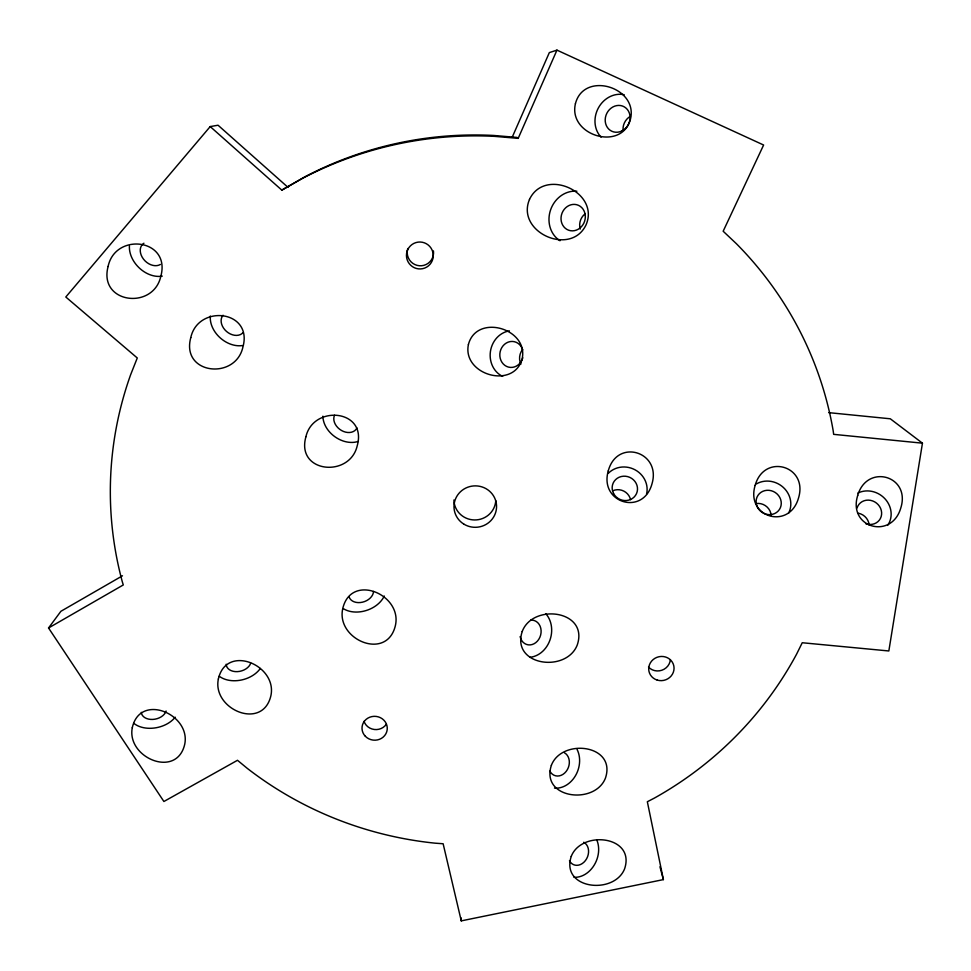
<?xml version="1.0" encoding="UTF-8"?>
<svg xmlns="http://www.w3.org/2000/svg" width="971" height="971" viewBox="0 0 971 971"><rect width="100%" height="100%" fill="white"/><g stroke="black" fill="none" stroke-linecap="round" stroke-linejoin="round"><path stroke-width="1.46" d="M828.688 412.639L890.31 418.792L922.45 443.177L888.841 650.971L802.252 642.741L796.633 654.078A363.967 354.597 -3.4 0 1 654.515 798.016L647.341 801.743L663.387 879.605L461.261 920.872L443.128 843.75L435.069 843.168A363.967 354.597 -3.4 0 1 247.229 768.328L237.494 760.293L163.893 801.5L48.55 627.982L60.894 611.293L122.48 575.791M512.348 136.935L549.331 52.604L556.953 50.128L763.619 145.019L723.164 231.232L736.467 243.782A363.967 354.597 -3.4 0 1 833.179 430.748L833.664 434.353L922.45 443.177M48.55 627.982L123.281 584.955L122.237 581.52A363.967 354.597 -3.4 0 1 130.66 374.66L137.275 357.983L65.797 297.005L210.209 126.582L281.821 190.122L302.345 178.446A363.967 354.597 -3.4 0 1 494.445 136.353L518.186 138.368L556.953 50.128M281.821 190.122L304.918 176.807A357.886 348.977 -3.4 0 1 493.681 135.454L517.009 137.433L518.186 138.368M210.209 126.582L218.05 125.223L288.059 187.403M659.952 866.763L663.387 879.605M461.225 917.971L461.261 920.872M433.454 250.906A13.266 13.169 65.1 0 1 419.241 265.738A13.266 13.169 65.1 0 1 407.796 248.515M495.768 500.575A20.937 20.403 -3.4 0 1 474.479 519.958A20.937 20.403 -3.4 0 1 453.918 499.98M520.905 364.137A12.744 11.506 -79.9 0 1 522.483 349.657M386.373 724.172A12.429 11.761 3.8 0 1 374.308 729.488A12.429 11.761 3.8 0 1 364.028 721.356M670.378 659.6A12.514 11.87 -15.5 0 1 661.846 670.245A12.514 11.87 -15.5 0 1 648.507 667.077M756.118 503.561A12.538 11.664 32.5 0 1 771.144 515.467M612.883 490.731A12.489 11.81 24.5 0 1 630.543 499.689M858.243 513.198A12.587 11.555 36 0 1 869.142 525.032M580.245 229.035A13.084 11.761 -69.9 0 1 585.04 213.887M623.042 129.726A13.376 11.907 -63.8 0 1 630.41 116.302M530.724 620.117A12.562 10.487 -74.2 0 1 541.102 630.531A12.562 10.487 -74.2 0 1 532.096 644.55A12.562 10.487 -74.2 0 1 520.116 636.612M564.394 752.743A12.405 10.074 -70 0 1 566.142 771.46A12.405 10.074 -70 0 1 549.877 771.108M583.729 842.245A12.32 9.783 -67.8 0 1 585.416 860.585A12.32 9.783 -67.8 0 1 569.467 860.731M857.077 507.942A12.89 11.798 35.7 0 1 872.589 500.915A12.89 11.798 35.7 0 1 881.158 516.621A12.89 11.798 35.7 0 1 865.659 523.685M522.811 357.765A13.036 11.713 -80.2 0 1 504.786 365.327A13.036 11.713 -80.2 0 1 504.58 344.268A13.036 11.713 -80.2 0 1 522.738 349.936M356.964 427.932A12.951 9.844 35.6 0 1 341.561 430.517A12.951 9.844 35.6 0 1 334.522 415.236M243.066 332.616A13.254 10.001 40.9 0 1 226.534 331.463A13.254 10.001 40.9 0 1 223.039 315.247M160.409 264.428A13.521 10.074 44.5 0 1 143.538 259.196A13.521 10.074 44.5 0 1 143.914 243.223M373.507 591.448A12.659 9.152 -18.5 0 1 362.499 602.178A12.659 9.152 -18.5 0 1 349.184 597.129M250.736 663.132A12.659 8.933 -14.5 0 1 237.276 671.641A12.659 8.933 -14.5 0 1 226.194 664.237M166.09 711.015A12.696 8.763 -12.2 0 1 152.811 719.426A12.696 8.763 -12.2 0 1 141.305 712.338M857.854 493.062A22.685 20.767 35.7 0 1 884.982 498.803A22.685 20.767 35.7 0 1 887.652 525.396M756.458 483.874A22.6 20.974 32.1 0 1 783.306 487.406A22.6 20.974 32.1 0 1 788.549 513.246M608.477 473.144A22.515 21.228 24.3 0 1 635.192 469.891A22.515 21.228 24.3 0 1 646.589 494.008M545.823 613.769A25.125 20.986 -74.2 0 1 549.889 640.265A25.125 20.986 -74.2 0 1 530.057 657.258M577.114 749.515A24.821 20.148 -70 0 1 575.475 775.708A24.821 20.148 -70 0 1 554.49 788.1M596.801 839.964A24.639 19.566 -67.8 0 1 594.167 865.173A24.639 19.566 -67.8 0 1 573.97 877.286M384.249 596.012A25.319 18.303 -18.5 0 1 343.394 608.683M260.337 668.449A25.319 17.866 -14.5 0 1 219.264 676.229M175.217 717.181A25.392 17.514 -12.2 0 1 133.743 723.274M162.278 276.116A25.853 19.274 44.5 0 1 129.41 246.015M242.544 345.542A25.331 19.117 40.9 0 1 210.343 316.024M358.348 441.368A24.748 18.813 35.6 0 1 334.959 436.792A24.748 18.813 35.6 0 1 322.906 416.183M601.061 137.166A25.064 22.199 -64.4 0 1 598.403 107.902A25.064 22.199 -64.4 0 1 624.219 94.733M559.988 240.747A26.787 23.972 -70.4 0 1 550.569 209.942A26.787 23.972 -70.4 0 1 576.883 191.214M502.675 376.384A23.85 21.423 -80.2 0 1 490.44 351.417A23.85 21.423 -80.2 0 1 509.423 330.88M132.287 727.716C126.327 757.586 176.746 779.215 184.733 744.235C190.923 714.207 140.091 692.457 132.287 727.716M218.366 678.984C211.969 709.316 262.68 731.054 270.885 695.746C277.512 665.256 226.389 643.397 218.366 678.984M342.751 608.586C335.699 639.549 386.846 661.469 395.367 625.664C402.649 594.543 351.101 572.502 342.751 608.586M468.423 344.45C461.99 374.733 513.768 389.808 522.143 358.857C528.807 328.453 476.652 313.281 468.423 344.45M575.427 103.691C567.877 135.467 621.865 151.925 630.482 119.081C638.263 87.172 583.887 70.592 575.427 103.691M108.097 266.479C98.241 303.644 153.539 310.356 160.858 276.14C170.993 238.793 115.282 231.984 108.097 266.479M190.777 337.641C180.764 374.442 235.504 380.462 242.908 347.096C253.2 310.125 198.06 304.02 190.777 337.641M608.259 470.911C599.01 502.832 643.093 516.438 652.014 483.74C661.469 451.673 617.083 437.97 608.259 470.911M305.914 436.744C295.682 473.023 349.657 478.108 357.182 445.92C367.681 409.483 313.317 404.3 305.914 436.744M755.159 485.342C745.376 517.446 789.302 530.36 798.49 498.099C808.491 465.849 764.262 452.838 755.159 485.342M857.721 495.416C847.549 527.654 891.378 540.094 900.748 508.124C911.138 475.754 867.006 463.216 857.721 495.416M522.216 631.49C510.892 665.863 566.457 673.194 577.284 644.89C588.887 610.395 532.933 602.955 522.216 631.49M551.382 765.282C540.337 798.793 594.798 805.262 605.431 778.147C616.743 744.514 561.906 737.948 551.382 765.282M571.251 856.361C560.388 889.302 614.097 895.201 624.584 868.875C635.714 835.825 581.641 829.829 571.251 856.361M529.486 199.443C515.686 232.142 570.827 256.914 586.059 224.847C600.151 192.064 544.597 167.109 529.486 199.443M407.067 251.355A13.497 13.4 63.8 0 0 422.761 268.651A13.497 13.4 63.8 0 0 429.752 246.44A13.497 13.4 63.8 0 0 407.067 251.355M657.185 680.076A12.72 12.053 -15.4 0 0 673.838 665.985A12.72 12.053 -15.4 0 0 653.107 659.6A12.72 12.053 -15.4 0 0 657.185 680.076M365.363 736.297A12.635 11.931 3.8 0 0 386.701 731.891A12.635 11.931 3.8 0 0 371.844 716.598A12.635 11.931 3.8 0 0 365.363 736.297M463.665 524A21.301 20.731 -3.4 0 0 496.533 507.627A21.301 20.731 -3.4 0 0 465.619 488.146A21.301 20.731 -3.4 0 0 463.665 524M613.514 493.389A12.793 12.065 24.3 0 0 635.435 495.501A12.793 12.065 24.3 0 0 625.53 476.239A12.793 12.065 24.3 0 0 613.514 493.389M757.586 507.481A12.841 11.919 32.1 0 0 779.373 509.569A12.841 11.919 32.1 0 0 769.081 490.331A12.841 11.919 32.1 0 0 757.586 507.481M579.833 228.161A13.388 11.992 -70.4 0 0 578.631 205.403A13.388 11.992 -70.4 0 0 561.032 219.312A13.388 11.992 -70.4 0 0 579.833 228.161M621.549 131.134A13.703 12.138 -64.4 0 0 625.931 108.024A13.703 12.138 -64.4 0 0 605.455 117.357A13.703 12.138 -64.4 0 0 621.549 131.134"/></g></svg>
